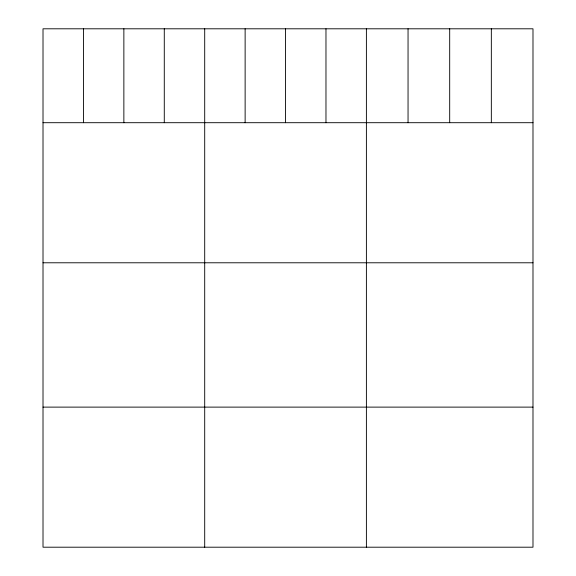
<?xml version="1.0" encoding="UTF-8"?>
<svg xmlns="http://www.w3.org/2000/svg" width="576" height="576" viewBox="0 0 576 576"><rect width="100%" height="100%" fill="white"/><g stroke="black" fill="none" stroke-linecap="round" stroke-linejoin="round"><path stroke-width="0.86" d="M532.987 122.702L532.987 547.2L43.013 547.2L43.013 28.8L532.987 28.8L532.987 122.702L43.013 122.702M43.013 262.786L532.987 262.786M43.013 407.117L532.987 407.117M491.335 28.8L491.335 122.702M449.69 28.8L449.69 122.702M408.046 28.8L408.046 122.702M366.394 28.8L366.394 547.2M325.973 28.8L325.973 122.702M285.552 28.8L285.552 122.702M245.131 28.8L245.131 122.702M204.703 28.8L204.703 547.2M164.282 28.8L164.282 122.702M123.862 28.8L123.862 122.702M83.441 28.8L83.441 122.702"/></g></svg>
